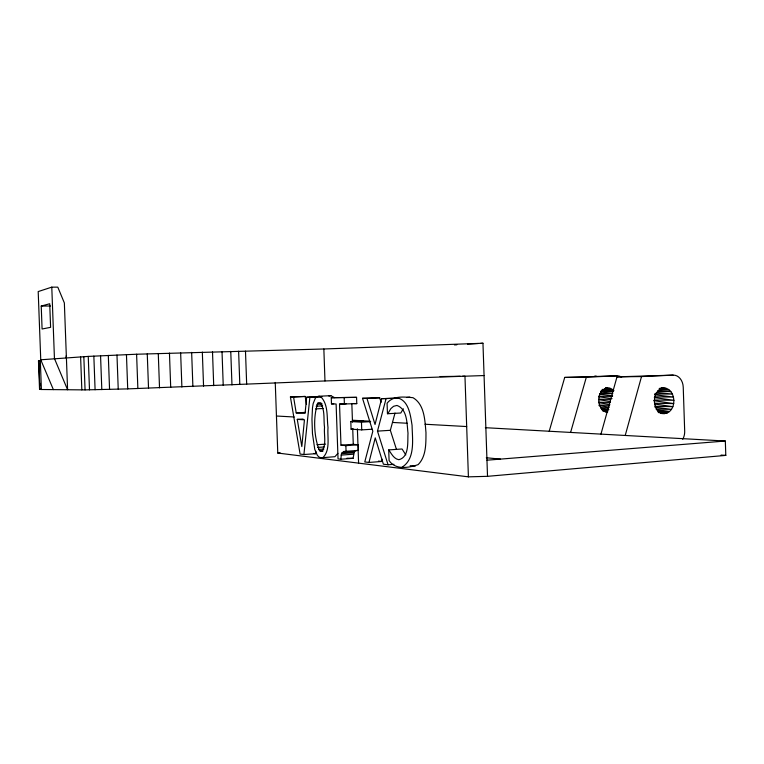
<?xml version="1.0" encoding="UTF-8"?>
<svg xmlns="http://www.w3.org/2000/svg" width="764" height="764" viewBox="0 0 764 764"><rect width="100%" height="100%" fill="white"/><g stroke="black" fill="none" stroke-linecap="round" stroke-linejoin="round"><path stroke-width="1.15" d="M339.531 404.118L356.778 403.621L356.559 397.347L331.261 397.71L331.471 403.879L336.112 404.013L338.041 458.897L340.811 459.231L341.489 453.663L343.657 451.476L358.421 450.397L358.23 444.791L353.274 444.323L340.973 445.164L339.531 404.118L346.245 403.774M340.811 459.231L353.092 458.304L354.343 451.744L355.986 450.588L358.421 450.397M320.804 451.257L322.055 450.999C326.744 444.304 323.745 434.897 324.538 427.315C323.401 419.503 325.302 410.048 320.402 403.249L317.843 403.153C312.896 416.686 313.918 437.38 319.514 450.722L322.981 451.104M306.67 397.242L321.73 396.736L306.67 397.242L305.084 413.314L296.203 412.894L293.567 396.993L290.406 396.936L300.099 454.074L303.919 454.532L315.627 453.692L315.876 451.323M303.919 454.532L309.878 397.309M381.628 398.665L397.872 398.149L381.628 398.665L375.038 424.478L366.94 398.378L362.518 398.302L372.822 431.23L364.772 461.943L368.964 462.449L381.666 461.466L382.248 459.25M368.964 462.449L375.248 437.868L383.385 464.206L388.064 464.779L393.966 464.311M388.064 464.779L377.483 431.125L386.049 398.741M396.411 449.261L390.347 430.304L395.007 413.047M625.219 435.47L641.521 376.566L673.151 375.134A12.596 9.731 89.7 0 1 683.236 387.224L684.687 431.097A12.596 9.703 -88.4 0 1 682.701 439.319M600.953 434.114L617.006 376.843L673.151 375.134M570.603 432.434L586.332 377.196L616.854 375.831A11.832 9.397 89.8 0 1 621.59 377.206M549.221 431.249L564.711 377.435L616.854 375.831M387.759 413.754L390.901 408.578L393.575 406.286L396.946 405.445C407.537 409.189 406.868 423.944 408.005 433.178C407.441 441.668 409.552 457.092 398.837 459.708C393.661 458.868 391.378 453.444 388.714 449.91L389.086 460.52C395.351 470.328 409.046 467.788 418.156 464.617C426.331 456.337 425.911 443.454 425.978 432.625C424.86 420.601 424.708 404.557 412.961 397.672C404.337 397.003 393.059 395.351 387.081 403.249L387.453 413.735L400.785 413.018L403.325 408.778M337.889 453.348L334.928 456.691L321.033 457.808L319.104 457.092L317.413 455.459L314.787 449.48L312.466 433.646L311.96 419.197L312.495 407.699L313.183 403.516L315.417 398.034L316.984 396.678L318.855 396.239L330.85 395.676L334.546 397.633M402.16 467.119C415.616 458.667 412.312 438.928 412.063 425.309C410.459 415.368 408.845 399.916 396.707 397.729M41.399 389.506L39.547 389.382L38.477 360.809L40.32 360.522L41.399 389.506L85.062 389.898L127.712 388.895L324.977 380.959L484.07 375.554M51.78 287.149L54.445 358.536L67.595 389.764L64.357 302.936L57.797 287.149L51.78 287.149L38.2 291.571L40.75 359.787L53.375 389.621M41.227 306.068L49.727 303.747L50.605 327.336L42.087 328.998L41.227 306.068L50.51 305.992M328.94 396.105L330.85 395.676M39.547 389.382L40.234 389.268M406.744 397.509L409.867 397.07M275.25 382.439L277.771 453.042L280.044 452.727M321.033 457.808L322.924 457.579C330.592 450.101 327.212 437.218 328.014 427.553C326.686 417.43 328.587 404.586 320.794 396.755L318.855 396.239M40.75 359.787L88.252 356.406L136.603 354.229L323.85 348.986L482.963 343.246L487.518 476.325L468.408 476.851L277.771 453.042M487.518 476.325L725.8 455.392L725.332 441.029L485.35 427.697M486.964 460.195L725.332 441.029M346.942 458.228L353.092 458.304M341.107 455.105L353.398 454.208M342.033 452.632L354.343 451.744M388.714 449.91L402.055 448.993L405.818 454.886M341.489 453.663L353.789 452.775M318.473 449.433L323.898 449.051M319.514 450.722L322.78 450.493M316.945 444.724L325.617 444.142M317.623 447.427L324.137 446.978M340.973 445.164L345.863 445.651L358.23 444.791M415.349 466.059L410.153 465.696M363.272 420.821L350.81 421.556L351.077 429.139L361.735 429.884L372.068 429.234M377.483 431.125L390.347 430.304M351.077 429.139L353.34 428.996M350.81 421.556L361.467 422.177L370.645 421.623M454.465 344.927L456.843 344.784M467.53 344.153L478.216 343.523M480.594 343.389L482.963 343.246M297.272 419.379L304.454 419.808L301.809 446.558L297.272 419.379L303.088 419.054M315.656 408.893L323.248 408.492M296.203 412.894L305.495 412.388M316.153 406.219L322.666 405.875M317.843 403.153L321.109 402.991M316.869 404.299L322.303 404.022M331.471 403.879L333.687 403.764M331.261 397.71L356.559 397.347M362.518 398.302L379.66 397.757L381.093 402.265M366.94 398.378L379.66 397.757M290.406 396.936L305.161 396.449L306.488 404.357M293.567 396.993L305.161 396.449M605.489 388.169L610.274 388.408L613.931 390.662M440.045 376.566L460.214 376.27M462.583 376.241L464.961 376.203L468.408 476.851M564.711 377.435L586.332 377.196M617.006 376.843L641.521 376.566M605.499 388.122L607.81 388.122C595.786 389.468 595.71 410.621 607.781 411.806M605.642 388.398L610.274 388.408L605.623 388.341M659.236 388.504C677.572 382.974 679.091 416.39 661.07 413.429M602.156 389.439L612.594 389.478L604.486 389.105M659.246 389.63L668.748 389.659L659.256 389.248M600.676 391.187L613.444 391.254M657.756 391.483L670.84 391.56L657.909 390.614M599.912 393.498L612.699 393.603M654.624 393.938L672.473 394.081L656.276 392.467M598.613 396.229L612.566 396.382M654.49 396.86L673.542 397.07L654.586 394.749M661.576 388.456L666.351 388.523L661.423 388.217L663.792 388.217C650.899 389.869 651.377 413.104 664.623 413.534L661.089 413.324M599.024 399.209L610.656 399.381M654.92 400.03L673.982 400.307L654.318 397.586M598.814 402.217L610.446 402.437M654.7 403.239L673.752 403.593L653.688 400.642M599.138 405.092L609.605 405.321M655.025 406.305L672.883 406.687L654.49 403.984M601.23 407.67L608.192 407.842M655.961 409.017L671.422 409.399L654.949 407.126M601.679 409.705L608.631 409.886M657.584 411.204L669.465 411.529L656.801 410.02M353.818 403.535L356.778 403.621M602.93 411.108L607.561 411.242M658.845 412.703L667.153 412.942L658.1 412.102M605.136 411.796L607.447 411.863L605.145 411.681M40.903 360.952L38.477 360.809M276.444 416.017L294.236 417.001M352.357 420.219L370.206 421.203M392.83 422.463L407.126 423.246M424.994 424.24L466.68 426.551M721.082 455.067L725.8 455.392M602.013 390.289L613.463 391.168M602.882 410.545L607.542 411.003M486.305 457.751L500.487 459.116M600.819 392.018L612.642 393.259M313.689 453.463L315.627 453.692M378.476 461.093L381.666 461.466M600.943 408.463L608.793 409.447M599.883 394.205L612.594 395.838M598.499 396.678L612.012 398.655M599.081 405.665L609.424 407.174M598.995 399.696L610.512 401.482M598.68 402.685L609.863 404.423M66.124 355.9L66.42 358.201M108.307 355.394L109.558 389.411M100.561 355.757L101.813 389.611M93.848 356.091L95.089 389.755M88.252 356.406L89.493 389.85M83.83 356.692L85.062 389.898M80.612 356.941L81.834 389.898M39.26 363.263L39.346 365.631M40.014 383.356L40.1 385.724M38.849 360.684L39.929 389.468M323.85 348.986L324.977 380.959M245.483 351.134L246.667 384.177M238.616 351.239L239.81 384.531M230.757 351.392L231.969 384.913M222.018 351.583L223.231 385.314M212.497 351.812L213.719 385.724M202.326 352.08L203.558 386.154M191.649 352.385L192.891 386.584M180.638 352.71L181.889 387.014M169.455 353.073L170.706 387.434M158.272 353.445L159.523 387.835M147.261 353.827L148.522 388.217M136.603 354.229L137.864 388.57M126.452 354.62L127.712 388.895M116.978 355.012L118.229 389.172M361.467 422.177L361.735 429.884M357.39 428.776L358.593 463.137M351.832 403.488L352.49 422.148M352.739 429.148L353.274 444.323M344.182 397.948L344.402 404.261M345.863 445.651L346.054 451.285M594.764 376.108A11.536 9.254 89.8 0 1 596.378 376.213"/></g></svg>
